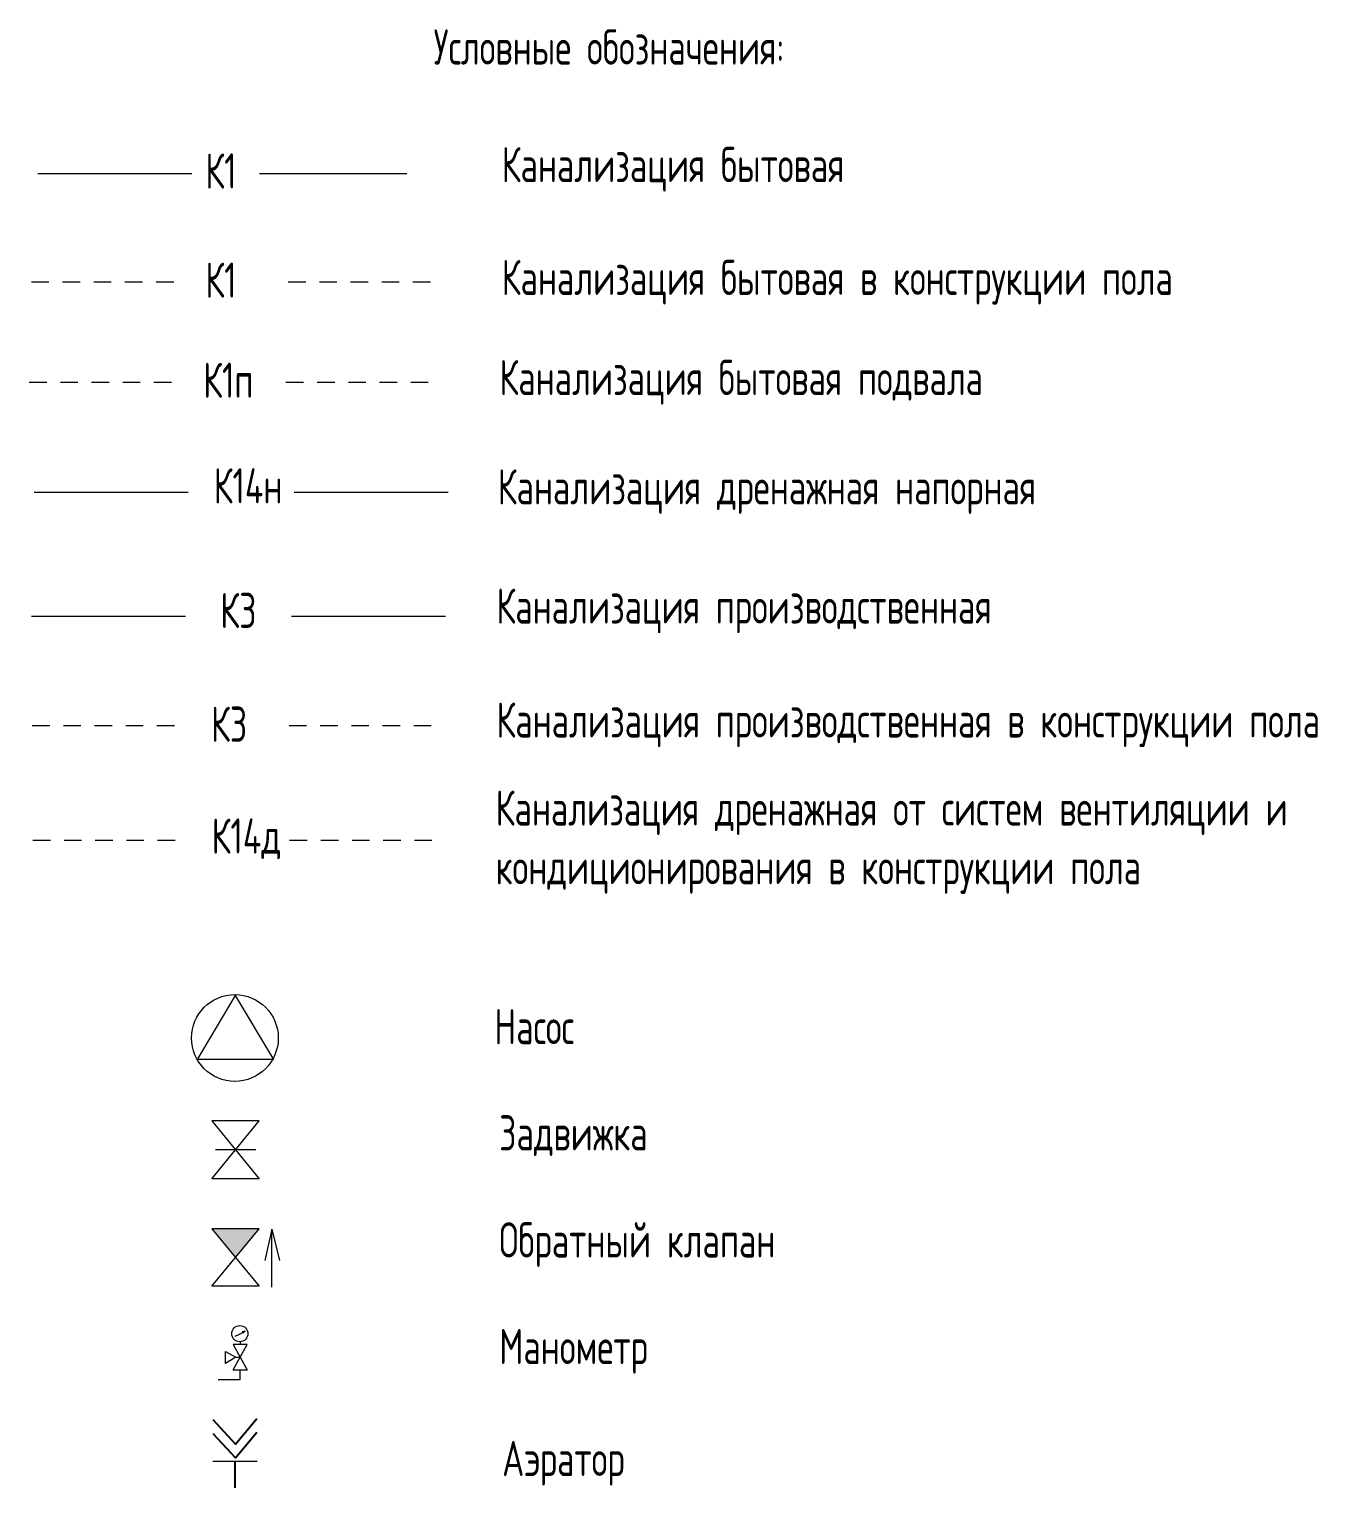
# Model space of a CAD drawing. Header units: millimetres. Extents: x -8689834 to 9419935, y -117443 to 166298.
# Drawn here: x -225827 to -214847, y -73089 to -60662 of the extents above; entities that cross this region are included whole.
import ezdxf

# ---------------------------------------------------------------- set-up
doc = ezdxf.new("R2010")
doc.units = ezdxf.units.MM
doc.header["$MEASUREMENT"] = 0
for name, color, linetype in [('PDF _0', 7, 'Continuous'), ('PDF __OBORUD', 1, 'Continuous'), ('PDF __Арматура', 7, 'Continuous'), ('PDF __насос', 1, 'Continuous'), ('АР_Кровля дорожки', 245, 'Continuous')]:
    doc.layers.add(name, color=color, linetype=linetype)
doc.layers.add('PDF __ВК-К1', color=7, linetype='Continuous', true_color=0xb80000)
doc.layers.add('ВК_канализация', color=32, linetype='Continuous', lineweight=15)
doc.styles.add('ISOCPEUR', font='isocpeur.ttf', dxfattribs={"width": 0.7})

msp = doc.modelspace()

# ---------------------------------------------------------------- hatches: boundary and pattern name
at = {"layer": 'АР_Кровля дорожки', "lineweight": 13, "ltscale": 500, "true_color": 0x000000}
h = msp.add_hatch(color=18, dxfattribs=at)
h.dxf.hatch_style = 1
h.paths.add_polyline_path([(-223867, -70883), (-224269.7, -70883), (-224068.4, -71126.4)])

# ---------------------------------------------------------------- linework, layer by layer
at = {"layer": 'PDF _0', "lineweight": 13}
for points in [[(-224065.4, -71977), (-224155.5, -72031.1), (-224155.5, -71928.9), (-224065.4, -71977), (-224029.3, -71977)], [(-224089.4, -72085.2), (-223969.2, -71868.8), (-224089.4, -71868.8), (-223969.2, -72085.2)], [(-224029.3, -72169.4), (-224215.6, -72169.4)], [(-224089.4, -72085.2), (-223969.2, -72085.2)], [(-224029.3, -72169.4), (-224029.3, -72085.2)]]:
    msp.add_lwpolyline(points, dxfattribs=at)
at = {"layer": 'PDF __OBORUD', "lineweight": 13}
for points in [[(-224071.4, -71796.7), (-224029.3, -71778.6), (-223987.2, -71754.6), (-224005.3, -71772.6)], [(-223987.2, -71754.6), (-224011.3, -71760.6)], [(-224029.3, -71844.8), (-224029.3, -71868.8)]]:
    msp.add_lwpolyline(points, dxfattribs=at)
msp.add_circle((-224032.3, -71775.6), 69.1, dxfattribs=at)
at = {"layer": 'PDF __Арматура', "lineweight": 13}
for points in [[(-223867, -69963.3), (-224269.7, -69963.3), (-223867, -70456.2), (-224269.7, -70456.2)], [(-223867, -70883), (-224269.7, -70883), (-223867, -71369.9), (-224269.7, -71369.9)]]:
    msp.add_lwpolyline(points, close=True, dxfattribs=at)
msp.add_lwpolyline([(-223897.1, -70209.8), (-224239.7, -70209.8)], dxfattribs=at)
at = {"layer": 'PDF __ВК-К1', "color": 244, "lineweight": 13, "true_color": 0x991b1e}
msp.add_lwpolyline([(-223884.7, -72863.5), (-224262.9, -72863.5)], dxfattribs=at)
at = {"layer": 'PDF __насос', "lineweight": 13}
for points in [[(-224071.4, -68893.4), (-223746.8, -69440.4), (-224396, -69440.4)], [(-224071.4, -68893.4), (-224396, -69440.4)]]:
    msp.add_lwpolyline(points, dxfattribs=at)
msp.add_circle((-224074.4, -69257), 369.7, dxfattribs=at)
at = {"layer": 'АР_Кровля дорожки', "color": 7, "lineweight": 13, "ltscale": 500}
for points in [[(-223759.3, -71379.6), (-223759.3, -70886.6), (-223819.2, -71151.6)], [(-223759.3, -70886.6), (-223693.8, -71151.6)]]:
    msp.add_lwpolyline(points, dxfattribs=at)
at = {"layer": 'АР_Кровля дорожки', "color": 244, "ltscale": 100, "true_color": 0x991b1e}
for points in [[(-224263.5, -72508.5), (-224069, -72716.9), (-223888.5, -72498.4)], [(-224263.5, -72626.4), (-224069, -72834.8), (-223888.5, -72616.4)], [(-224073.8, -72863.5), (-224073.8, -73089.2)]]:
    msp.add_lwpolyline(points, dxfattribs=at)
at = {"layer": 'ВК_канализация', "color": 244, "lineweight": 13, "true_color": 0x991b1e}
for points in [[(-225753.9, -61892.6), (-224441.6, -61892.6)], [(-223865.9, -61892.6), (-222608.7, -61892.6)]]:
    msp.add_lwpolyline(points, dxfattribs=at)
at = {"layer": 'ВК_канализация', "color": 244, "lineweight": 13, "ltscale": 500, "true_color": 0x991b1e}
for points in [[(-225808.3, -62815.7), (-225658.5, -62815.7)], [(-225542.6, -62815.7), (-225392.9, -62815.7)], [(-225276.9, -62815.7), (-225127.2, -62815.7)], [(-225011.3, -62815.7), (-224861.5, -62815.7)], [(-224745.6, -62815.7), (-224595.9, -62815.7)], [(-223620.1, -62815.7), (-223470.4, -62815.7)], [(-223354.5, -62815.7), (-223204.7, -62815.7)], [(-223088.8, -62815.7), (-222939.1, -62815.7)], [(-222823.1, -62815.7), (-222673.4, -62815.7)], [(-222557.5, -62815.7), (-222407.7, -62815.7)]]:
    msp.add_lwpolyline(points, dxfattribs=at)
at = {"layer": 'ВК_канализация', "color": 217, "lineweight": 13, "ltscale": 500, "true_color": 0x93278f}
for points in [[(-225827.2, -63668.2), (-225677.5, -63668.2)], [(-225561.5, -63668.2), (-225411.8, -63668.2)], [(-225295.9, -63668.2), (-225146.1, -63668.2)], [(-225030.2, -63668.2), (-224880.5, -63668.2)], [(-224764.5, -63668.2), (-224614.8, -63668.2)], [(-223639.1, -63668.2), (-223489.3, -63668.2)], [(-223373.4, -63668.2), (-223223.7, -63668.2)], [(-223107.7, -63668.2), (-222958, -63668.2)], [(-222842.1, -63668.2), (-222692.3, -63668.2)], [(-222576.4, -63668.2), (-222426.7, -63668.2)]]:
    msp.add_lwpolyline(points, dxfattribs=at)
at = {"layer": 'ВК_канализация', "color": 152, "lineweight": 13, "true_color": 0x2776bb}
for points in [[(-225783.8, -64605.3), (-224471.4, -64605.3)], [(-223569.8, -64605.3), (-222257.4, -64605.3)]]:
    msp.add_lwpolyline(points, dxfattribs=at)
at = {"layer": 'ВК_канализация', "color": 30, "lineweight": 13, "true_color": 0xf26722}
for points in [[(-225806.5, -65662.5), (-224494.2, -65662.5)], [(-223592.5, -65662.5), (-222280.2, -65662.5)]]:
    msp.add_lwpolyline(points, dxfattribs=at)
at = {"layer": 'ВК_канализация', "color": 30, "lineweight": 13, "ltscale": 500, "true_color": 0xf26722}
for points in [[(-225801.2, -66595.4), (-225651.5, -66595.4)], [(-225535.6, -66595.4), (-225385.8, -66595.4)], [(-225269.9, -66595.4), (-225120.2, -66595.4)], [(-225004.2, -66595.4), (-224854.5, -66595.4)], [(-224738.6, -66595.4), (-224588.8, -66595.4)], [(-223613.1, -66595.4), (-223463.4, -66595.4)], [(-223347.4, -66595.4), (-223197.7, -66595.4)], [(-223081.8, -66595.4), (-222932, -66595.4)], [(-222816.1, -66595.4), (-222666.4, -66595.4)], [(-222550.4, -66595.4), (-222400.7, -66595.4)]]:
    msp.add_lwpolyline(points, dxfattribs=at)
at = {"layer": 'ВК_канализация', "color": 3, "lineweight": 13, "ltscale": 500}
for points in [[(-225795.9, -67571.6), (-225646.2, -67571.6)], [(-225530.3, -67571.6), (-225380.5, -67571.6)], [(-225264.6, -67571.6), (-225114.8, -67571.6)], [(-224998.9, -67571.6), (-224849.2, -67571.6)], [(-224733.2, -67571.6), (-224583.5, -67571.6)], [(-223607.8, -67571.6), (-223458, -67571.6)], [(-223342.1, -67571.6), (-223192.4, -67571.6)], [(-223076.4, -67571.6), (-222926.7, -67571.6)], [(-222810.8, -67571.6), (-222661, -67571.6)], [(-222545.1, -67571.6), (-222395.4, -67571.6)]]:
    msp.add_lwpolyline(points, dxfattribs=at)

# ---------------------------------------------------------------- texts
at = {"layer": 'ВК_канализация', "color": 18, "lineweight": 13, "ltscale": 100, "true_color": 0x000000, "char_height": 300, "attachment_point": 4, "style": 'ISOCPEUR'}
for s, insert, width in [('Условные обозначения:', (-222381.2, -60814.1), 5891.51), ('К1', (-224326.1, -61870.2), 3718.698), ('Канализация бытовая', (-221801.7, -61856.2), 5891.51), ('Канализация бытовая в конструкции пола', (-221801.7, -62817.7), 5891.51), ('К1', (-224326.1, -62800.4), 3718.698), ('К1п', (-224345, -63653), 3718.698), ('Канализация бытовая подвала', (-221820.7, -63670.2), 5891.51), ('К14н', (-224255.5, -64552.7), 3718.698), ('Канализация дренажная напорная', (-221835.5, -64601.7), 9419.386), ('К3', (-224199, -65614.5), 3718.698), ('Канализация производственная', (-221846.3, -65617.4), 6956.356), ('К3', (-224278.3, -66583.5), 3718.698), ('Канализация производственная в конструкции пола', (-221846.3, -66588), 8368.311), ('Канализация дренажная от систем вентиляции и кондиционирования в конструкции пола', (-221853, -67588.1), 9419.386), ('К14д', (-224272.9, -67559.7), 3718.698), ('Насос', (-221864.1, -69159.9), 8368.311), ('Задвижка', (-221822.8, -70088.9), 8368.311), ('Обратный клапан', (-221822.8, -71017.9), 8368.311), ('Манометр', (-221822.8, -71926.3), 8368.311), ('Аэратор', (-221797.3, -72879.6), 3595.456)]:
    msp.add_mtext(s, dxfattribs=dict(at, insert=insert, width=width))

doc.saveas('drawing.dxf')
